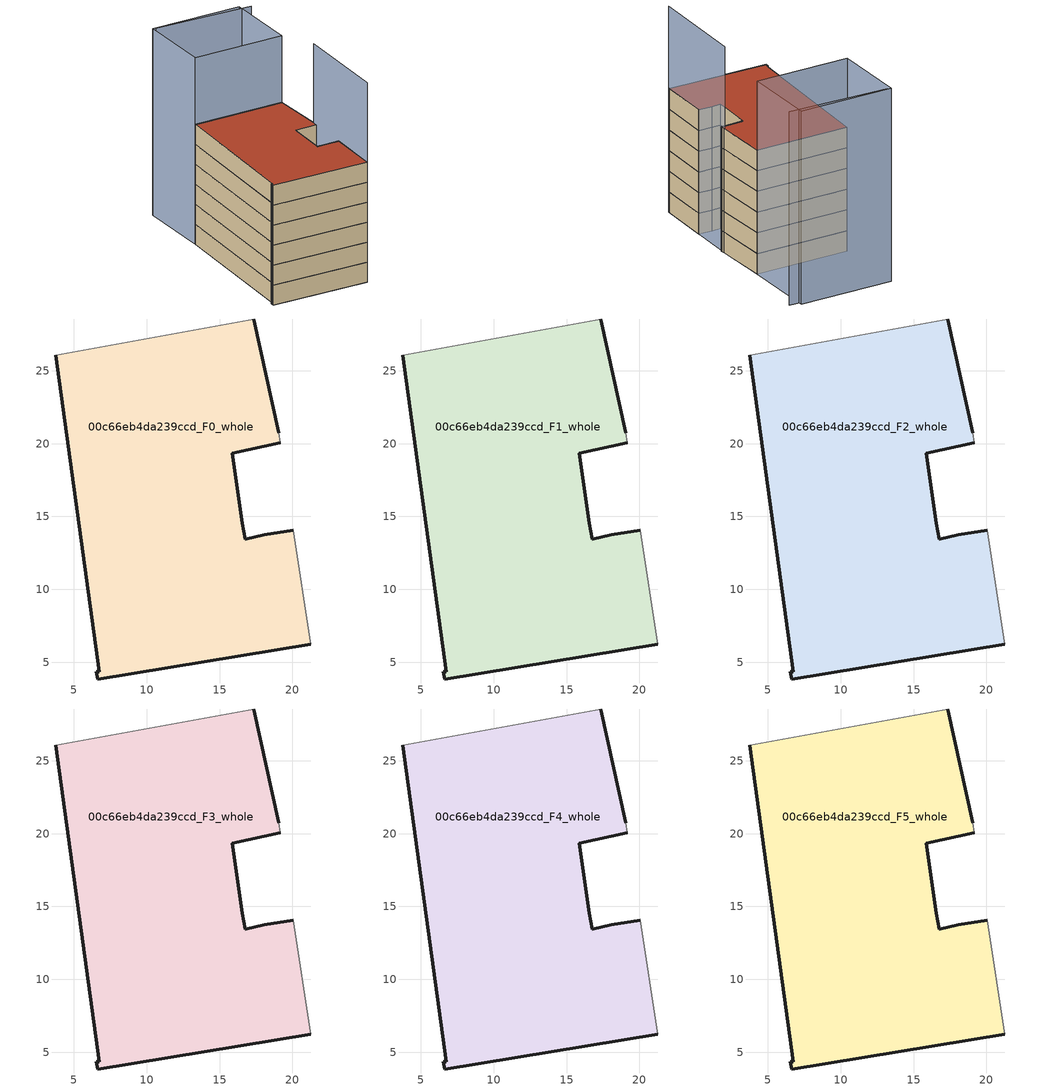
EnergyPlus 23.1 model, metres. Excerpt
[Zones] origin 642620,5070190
00c66eb4da239ccd_F0_whole
 floor ground (EU_floor_Construction): 21.26,6.24 20.06,14.05 18.06,13.75 16.76,13.45 16.56,14.55 15.86,19.35 19.16,20.05 19.06,20.75 17.36,28.56 3.76,26.06 6.75,4.34 6.55,4.34 6.65,3.84 z0
 wall outside (EU_wall_Construction): 21.26,6.24 6.65,3.84 6.55,4.34 6.75,4.34 3.76,26.06 / 17.36,28.56 19.06,20.75 / 19.16,20.05 15.86,19.35 16.56,14.55 16.76,13.45 18.06,13.75 20.06,14.05 z0:3
 wall adiabatic (EU_wall_Construction): 20.06,14.05 21.26,6.24 / 3.76,26.06 17.36,28.56 / 19.06,20.75 19.16,20.05 z0:3
00c66eb4da239ccd_F1_whole
 floor to 00c66eb4da239ccd_F0_whole (EU_floor_Construction): 21.26,6.24 20.06,14.05 18.06,13.75 16.76,13.45 16.56,14.55 15.86,19.35 19.16,20.05 19.06,20.75 17.36,28.56 3.75,26.06 6.75,4.34 6.55,4.34 6.65,3.84 z3
 wall outside (EU_wall_Construction): 21.26,6.24 6.65,3.84 6.55,4.34 6.75,4.34 3.76,26.06 / 17.36,28.56 19.06,20.75 / 19.16,20.05 15.86,19.35 16.56,14.55 16.76,13.45 18.06,13.75 20.06,14.05 z3:6
 wall adiabatic (EU_wall_Construction): 20.06,14.05 21.26,6.24 / 3.76,26.06 17.36,28.56 / 19.06,20.75 19.16,20.05 z3:6
00c66eb4da239ccd_F2_whole
 floor to 00c66eb4da239ccd_F1_whole (EU_floor_Construction): 21.26,6.24 20.06,14.05 18.06,13.75 16.76,13.45 16.56,14.55 15.86,19.35 19.16,20.05 19.06,20.75 17.36,28.56 3.75,26.06 6.75,4.34 6.55,4.34 6.65,3.84 z6
 wall outside (EU_wall_Construction): 21.26,6.24 6.65,3.84 6.55,4.34 6.75,4.34 3.76,26.06 / 17.36,28.56 19.06,20.75 / 19.16,20.05 15.86,19.35 16.56,14.55 16.76,13.45 18.06,13.75 20.06,14.05 z6:9
 wall adiabatic (EU_wall_Construction): 20.06,14.05 21.26,6.24 / 3.76,26.06 17.36,28.56 / 19.06,20.75 19.16,20.05 z6:9
00c66eb4da239ccd_F3_whole
 floor to 00c66eb4da239ccd_F2_whole (EU_floor_Construction): 21.26,6.24 20.06,14.05 18.06,13.75 16.76,13.45 16.56,14.55 15.86,19.35 19.16,20.05 19.06,20.75 17.36,28.56 3.75,26.06 6.75,4.34 6.55,4.34 6.65,3.84 z9
 wall outside (EU_wall_Construction): 21.26,6.24 6.65,3.84 6.55,4.34 6.75,4.34 3.76,26.06 / 17.36,28.56 19.06,20.75 / 19.16,20.05 15.86,19.35 16.56,14.55 16.76,13.45 18.06,13.75 20.06,14.05 z9:12
 wall adiabatic (EU_wall_Construction): 20.06,14.05 21.26,6.24 / 3.76,26.06 17.36,28.56 / 19.06,20.75 19.16,20.05 z9:12
00c66eb4da239ccd_F4_whole
 floor to 00c66eb4da239ccd_F3_whole (EU_floor_Construction): 21.26,6.24 20.06,14.05 18.06,13.75 16.76,13.45 16.56,14.55 15.86,19.35 19.16,20.05 19.06,20.75 17.36,28.56 3.75,26.06 6.75,4.34 6.55,4.34 6.65,3.84 z12
 wall outside (EU_wall_Construction): 21.26,6.24 6.65,3.84 6.55,4.34 6.75,4.34 3.76,26.06 / 17.36,28.56 19.06,20.75 / 19.16,20.05 15.86,19.35 16.56,14.55 16.76,13.45 18.06,13.75 20.06,14.05 z12:15
 wall adiabatic (EU_wall_Construction): 20.06,14.05 21.26,6.24 / 3.76,26.06 17.36,28.56 / 19.06,20.75 19.16,20.05 z12:15
00c66eb4da239ccd_F5_whole
 floor to 00c66eb4da239ccd_F4_whole (EU_floor_Construction): 21.26,6.24 20.06,14.05 18.06,13.75 16.76,13.45 16.56,14.55 15.86,19.35 19.16,20.05 19.06,20.75 17.36,28.56 3.75,26.06 6.75,4.34 6.55,4.34 6.65,3.84 z15
 wall outside (EU_wall_Construction): 21.26,6.24 6.65,3.84 6.55,4.34 6.75,4.34 3.76,26.06 / 17.36,28.56 19.06,20.75 / 19.16,20.05 15.86,19.35 16.56,14.55 16.76,13.45 18.06,13.75 20.06,14.05 z15:18
 wall adiabatic (EU_wall_Construction): 20.06,14.05 21.26,6.24 / 3.76,26.06 17.36,28.56 / 19.06,20.75 19.16,20.05 z15:18
 roof outside (EU_roof_Construction): 17.36,28.56 19.06,20.75 19.16,20.05 15.86,19.35 16.56,14.55 16.76,13.45 18.06,13.75 20.06,14.05 21.26,6.24 6.65,3.84 6.55,4.34 6.75,4.34 3.76,26.06 z18
shading: 21.26,6.24 18.99,20.74 z0:29.9; 16.94,39.06 2.27,36.98 / 17.37,28.56 3.75,26.06 / 3.75,26.06 1.75,36.98 / 1.75,36.98 15.36,39.47 / 15.36,39.47 17.37,28.56 z0:28
[Building]
EU S2 Campaign: North Axis=0; Terrain=City; Solar Distribution=FullExterior
[Site:Location]
Lyon-Bron: Latitude=45.75; Longitude=5; Time Zone=1; Elevation=198
[SizingPeriod:WeatherFileDays]
AnnualSizingPeriod: Begin Month=1; Begin Day of Month=1; End Month=12; End Day of Month=31; Day of Week for Start Day=Monday; Use Weather File Daylight Saving Period=No; Use Weather File Rain and Snow Indicators=No
[MATERIAL]
EU_InternalMass_Material: Roughness=MediumRough; Thickness=0.1; Conductivity=1; Density=1800; Specific Heat=900; Thermal Absorptance=0.9; Solar Absorptance=0.7; Visible Absorptance=0.7
[MATERIAL:NOMASS] Roughness=MediumRough; Thermal Absorptance=0.9; Solar Absorptance=0.7; Visible Absorptance=0.7
Name | Thermal Resistance
EU_wall_NoMass | 0.776494
EU_roof_NoMass | 0.486893
EU_floor_NoMass | 0.421597
[CONSTRUCTION]
EU_wall_Construction: EU_wall_NoMass
EU_roof_Construction: EU_roof_NoMass
EU_floor_Construction: EU_floor_NoMass
EU_InternalMass_Construction: EU_InternalMass_Material
[ZONE] Type=1; Multiplier=1; Ceiling Height=autocalculate; Floor Area=autocalculate; Part of Total Floor Area=Yes
Name | Volume
00c66eb4da239ccd_F0_whole | 912.293
00c66eb4da239ccd_F1_whole; 00c66eb4da239ccd_F2_whole; 00c66eb4da239ccd_F3_whole; 00c66eb4da239ccd_F4_whole; 00c66eb4da239ccd_F5_whole | 912.292
[INTERNALMASS] Construction=EU_InternalMass_Construction; Surface Area=304.109
Name | Zone or ZoneList
00c66eb4da239ccd_F0_whole_EU_InternalMass | 00c66eb4da239ccd_F0_whole
00c66eb4da239ccd_F1_whole_EU_InternalMass | 00c66eb4da239ccd_F1_whole
00c66eb4da239ccd_F2_whole_EU_InternalMass | 00c66eb4da239ccd_F2_whole
00c66eb4da239ccd_F3_whole_EU_InternalMass | 00c66eb4da239ccd_F3_whole
00c66eb4da239ccd_F4_whole_EU_InternalMass | 00c66eb4da239ccd_F4_whole
00c66eb4da239ccd_F5_whole_EU_InternalMass | 00c66eb4da239ccd_F5_whole
[OTHEREQUIPMENT] Fuel Type=Electricity; Design Level Calculation Method=Watts/Area; Power per Zone Floor Area=1; Fraction Latent=0; Fraction Radiant=0; Fraction Lost=0; Carbon Dioxide Generation Rate=0; EndUse Subcategory=EU_Step8_InternalGains
Name | Zone or ZoneList or Space or SpaceList | Schedule
EU_Step8_InternalGain_00c66eb4da239ccd_F0_whole_f000 | 00c66eb4da239ccd_F0_whole | EU_Step8_GainSchedule_00c66eb4da239ccd_F0_whole_f000
EU_Step8_InternalGain_00c66eb4da239ccd_F1_whole_f000 | 00c66eb4da239ccd_F1_whole | EU_Step8_GainSchedule_00c66eb4da239ccd_F1_whole_f000
EU_Step8_InternalGain_00c66eb4da239ccd_F2_whole_f000 | 00c66eb4da239ccd_F2_whole | EU_Step8_GainSchedule_00c66eb4da239ccd_F2_whole_f000
EU_Step8_InternalGain_00c66eb4da239ccd_F3_whole_f000 | 00c66eb4da239ccd_F3_whole | EU_Step8_GainSchedule_00c66eb4da239ccd_F3_whole_f000
EU_Step8_InternalGain_00c66eb4da239ccd_F4_whole_f000 | 00c66eb4da239ccd_F4_whole | EU_Step8_GainSchedule_00c66eb4da239ccd_F4_whole_f000
EU_Step8_InternalGain_00c66eb4da239ccd_F5_whole_f000 | 00c66eb4da239ccd_F5_whole | EU_Step8_GainSchedule_00c66eb4da239ccd_F5_whole_f000
[ZONEVENTILATION:DESIGNFLOWRATE] Schedule=EU_AlwaysOn; Design Flow Rate Calculation Method=AirChanges/Hour; Air Changes per Hour=0.693814; Ventilation Type=Natural; Fan Pressure Rise=0; Fan Total Efficiency=1; Constant Term Coefficient=1; Temperature Term Coefficient=0; Velocity Term Coefficient=0; Velocity Squared Term Coefficient=0; Minimum Indoor Temperature=-100; Maximum Indoor Temperature=100; Delta Temperature=-100; Minimum Outdoor Temperature=-100; Maximum Outdoor Temperature=100; Maximum Wind Speed=40
Name | Zone or ZoneList or Space or SpaceList
EU_ConstantAir_00c66eb4da239ccd_F0_whole | 00c66eb4da239ccd_F0_whole
EU_ConstantAir_00c66eb4da239ccd_F1_whole | 00c66eb4da239ccd_F1_whole
EU_ConstantAir_00c66eb4da239ccd_F2_whole | 00c66eb4da239ccd_F2_whole
EU_ConstantAir_00c66eb4da239ccd_F3_whole | 00c66eb4da239ccd_F3_whole
EU_ConstantAir_00c66eb4da239ccd_F4_whole | 00c66eb4da239ccd_F4_whole
EU_ConstantAir_00c66eb4da239ccd_F5_whole | 00c66eb4da239ccd_F5_whole
[HVACTEMPLATE:THERMOSTAT] Constant Heating Setpoint=20; Constant Cooling Setpoint=50
EU_HeatOnly_00c66eb4da239ccd_F0_whole; EU_HeatOnly_00c66eb4da239ccd_F1_whole; EU_HeatOnly_00c66eb4da239ccd_F2_whole; EU_HeatOnly_00c66eb4da239ccd_F3_whole; EU_HeatOnly_00c66eb4da239ccd_F4_whole; EU_HeatOnly_00c66eb4da239ccd_F5_whole
[HVACTEMPLATE:ZONE:IDEALLOADSAIRSYSTEM] System Availability Schedule=EU_AlwaysOn; Maximum Heating Supply Air Temperature=50; Minimum Cooling Supply Air Temperature=13; Maximum Heating Supply Air Humidity Ratio=0.0156; Minimum Cooling Supply Air Humidity Ratio=0.0077; Heating Limit=NoLimit; Cooling Limit=NoLimit; Heating Availability Schedule=EU_AlwaysOn; Cooling Availability Schedule=EU_CoolingOff; Dehumidification Control Type=ConstantSensibleHeatRatio; Cooling Sensible Heat Ratio=0.7; Dehumidification Setpoint=60; Humidification Control Type=None; Humidification Setpoint=30; Outdoor Air Method=None; Outdoor Air Flow Rate per Person=0.00944; Outdoor Air Flow Rate per Zone Floor Area=0; Outdoor Air Flow Rate per Zone=0; Demand Controlled Ventilation Type=None; Outdoor Air Economizer Type=NoEconomizer; Heat Recovery Type=None; Sensible Heat Recovery Effectiveness=0.7; Latent Heat Recovery Effectiveness=0.65
Name | Template Thermostat
00c66eb4da239ccd_F0_whole | EU_HeatOnly_00c66eb4da239ccd_F0_whole
00c66eb4da239ccd_F1_whole | EU_HeatOnly_00c66eb4da239ccd_F1_whole
00c66eb4da239ccd_F2_whole | EU_HeatOnly_00c66eb4da239ccd_F2_whole
00c66eb4da239ccd_F3_whole | EU_HeatOnly_00c66eb4da239ccd_F3_whole
00c66eb4da239ccd_F4_whole | EU_HeatOnly_00c66eb4da239ccd_F4_whole
00c66eb4da239ccd_F5_whole | EU_HeatOnly_00c66eb4da239ccd_F5_whole
[SIZING:ZONE] Zone Cooling Design Supply Air Temperature Input Method=SupplyAirTemperature; Zone Cooling Design Supply Air Temperature=13; Zone Heating Design Supply Air Temperature Input Method=SupplyAirTemperature; Zone Heating Design Supply Air Temperature=50; Zone Cooling Design Supply Air Humidity Ratio=0.008; Zone Heating Design Supply Air Humidity Ratio=0.008; Cooling Design Air Flow Method=DesignDay; Cooling Design Air Flow Rate=0; Cooling Minimum Air Flow per Zone Floor Area=0.000762; Cooling Minimum Air Flow=0; Cooling Minimum Air Flow Fraction=0.2; Heating Design Air Flow Method=DesignDay; Heating Design Air Flow Rate=0; Heating Maximum Air Flow per Zone Floor Area=0.002032; Heating Maximum Air Flow=0.141576; Heating Maximum Air Flow Fraction=0.3; Account for Dedicated Outdoor Air System=No; Dedicated Outdoor Air System Control Strategy=NeutralSupplyAir; Dedicated Outdoor Air Low Setpoint Temperature for Design=autosize; Dedicated Outdoor Air High Setpoint Temperature for Design=autosize; Zone Load Sizing Method=Sensible Load Only No Latent Load; Zone Latent Cooling Design Supply Air Humidity Ratio Input Method=HumidityRatioDifference; Zone Cooling Design Supply Air Humidity Ratio Difference=0.005; Zone Latent Heating Design Supply Air Humidity Ratio Input Method=HumidityRatioDifference; Zone Humidification Design Supply Air Humidity Ratio Difference=0.005
00c66eb4da239ccd_F0_whole; 00c66eb4da239ccd_F1_whole; 00c66eb4da239ccd_F2_whole; 00c66eb4da239ccd_F3_whole; 00c66eb4da239ccd_F4_whole; 00c66eb4da239ccd_F5_whole
[SCHEDULE:CONSTANT]
Name | Hourly Value
EU_AlwaysOn | 1
EU_CoolingOff | 0
[SCHEDULE:FILE] Column Number=1; Rows to Skip at Top=0; Number of Hours of Data=8760; Column Separator=Comma; Interpolate to Timestep=No; Minutes per Item=60; Adjust Schedule for Daylight Savings=Yes
Name | File
EU_Step8_GainSchedule_00c66eb4da239ccd_F0_whole_f000 | ../../schedules/00c66eb4da239ccd/00c66eb4da239ccd_F0_whole_f000_gain.csv
EU_Step8_GainSchedule_00c66eb4da239ccd_F1_whole_f000 | ../../schedules/00c66eb4da239ccd/00c66eb4da239ccd_F1_whole_f000_gain.csv
EU_Step8_GainSchedule_00c66eb4da239ccd_F2_whole_f000 | ../../schedules/00c66eb4da239ccd/00c66eb4da239ccd_F2_whole_f000_gain.csv
EU_Step8_GainSchedule_00c66eb4da239ccd_F3_whole_f000 | ../../schedules/00c66eb4da239ccd/00c66eb4da239ccd_F3_whole_f000_gain.csv
EU_Step8_GainSchedule_00c66eb4da239ccd_F4_whole_f000 | ../../schedules/00c66eb4da239ccd/00c66eb4da239ccd_F4_whole_f000_gain.csv
EU_Step8_GainSchedule_00c66eb4da239ccd_F5_whole_f000 | ../../schedules/00c66eb4da239ccd/00c66eb4da239ccd_F5_whole_f000_gain.csv
